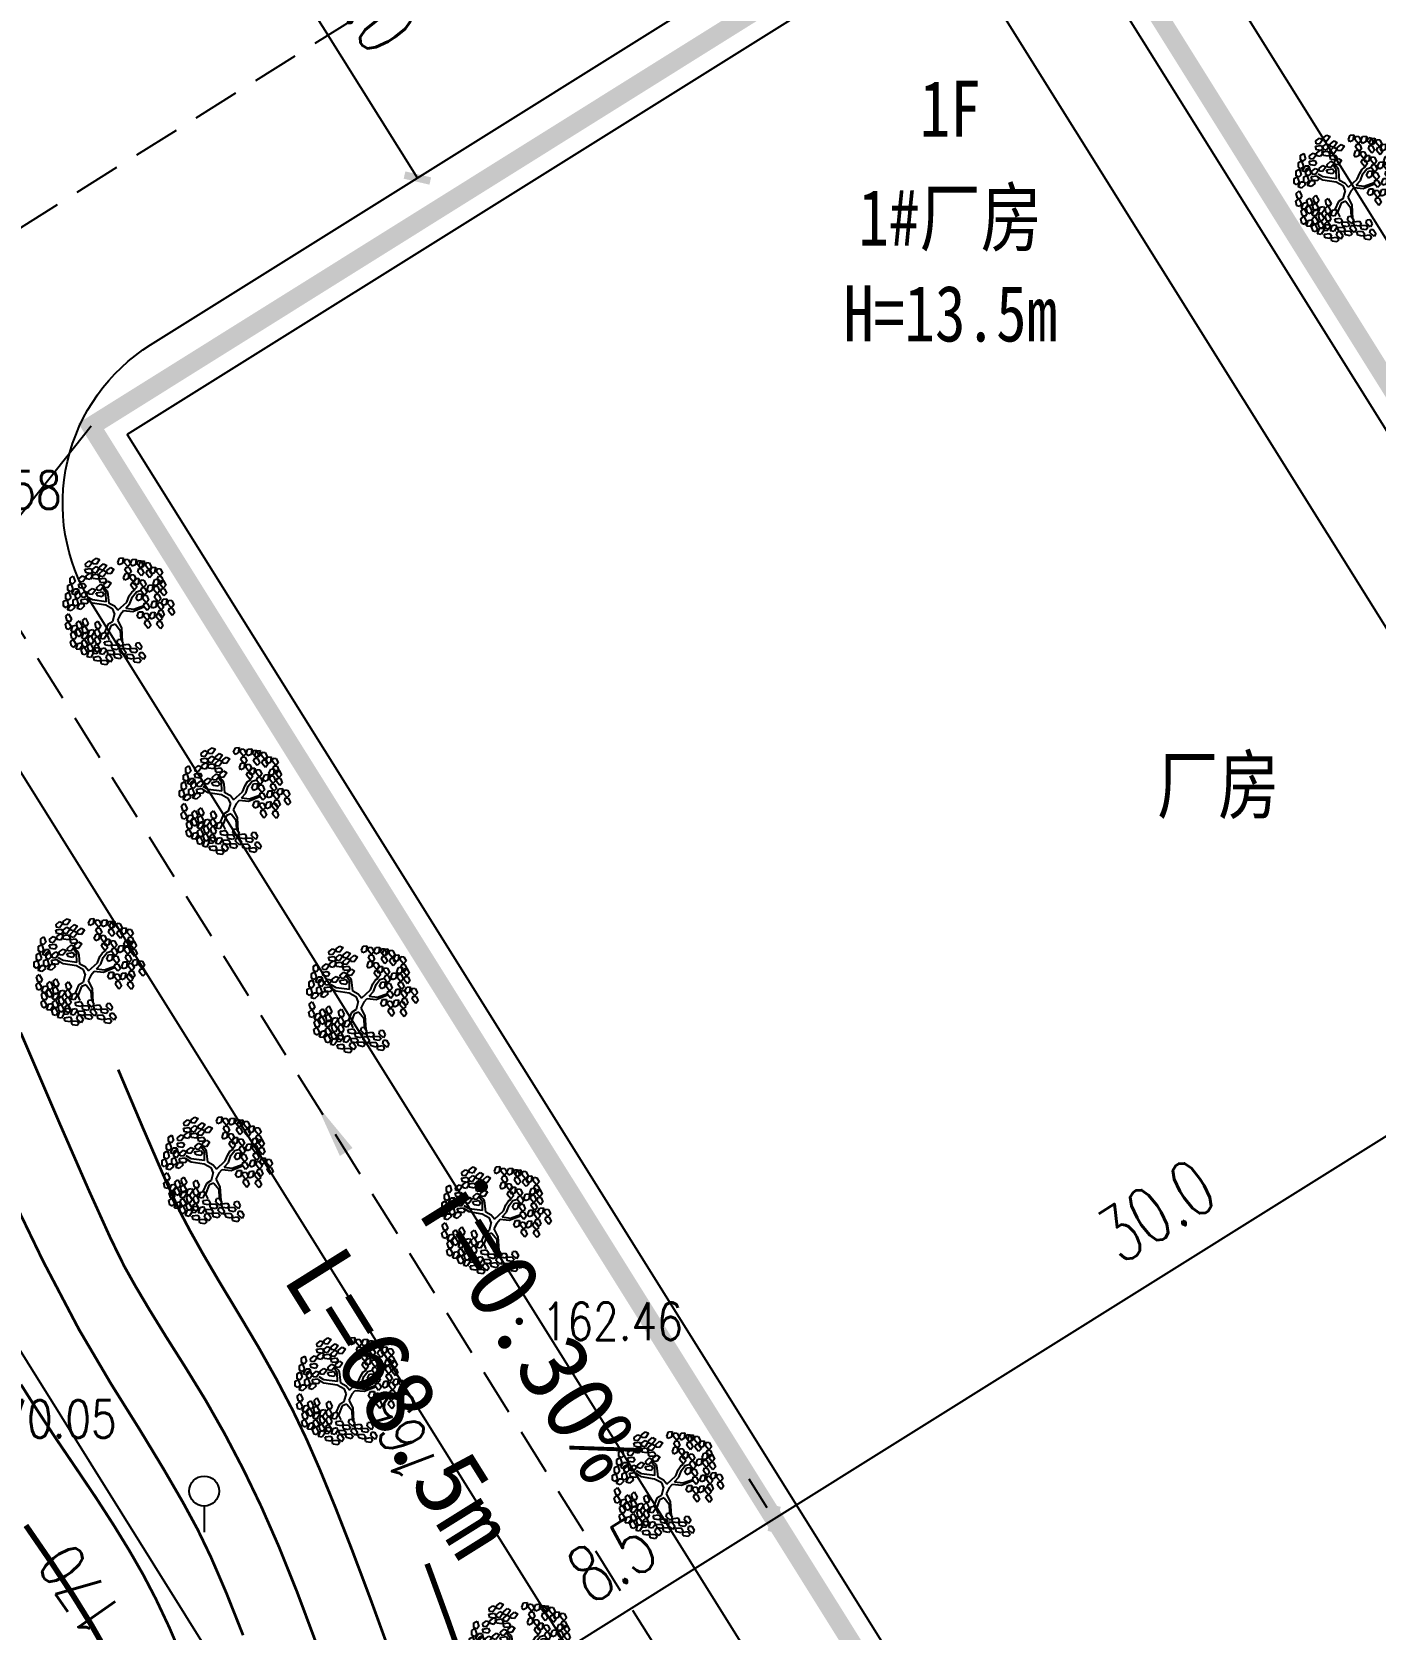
# Model space of a CAD drawing. Extents: x -809667 to 586099, y 3084146 to 3634412.
# Drawn here: x 381796.36 to 381832.26, y 3085681.78 to 3085724.45 of the extents above; entities that cross this region are included whole.
import ezdxf
from ezdxf.enums import TextEntityAlignment as Align

# ---------------------------------------------------------------- set-up
doc = ezdxf.new("R2010")
doc.units = 0
doc.header["$LTSCALE"] = 0.5
doc.header["$PDSIZE"] = 0.2
doc.linetypes.add('DASHED', pattern=[0.75, 0.5, -0.25])
doc.layers.get('0').update_dxf_attribs({"linetype": 'CONTINUOUS'})
doc.layers.get('Defpoints').update_dxf_attribs({"linetype": 'CONTINUOUS'})
for name, color, linetype in [('DIM_COOR', 3, 'CONTINUOUS'), ('DIM_SYMB', 3, 'CONTINUOUS'), ('dxt', 252, 'CONTINUOUS'), ('GCD', 252, 'CONTINUOUS'), ('JMD', 7, 'CONTINUOUS'), ('PUB_DIM', 3, 'CONTINUOUS'), ('PUB_TEXT', 7, 'CONTINUOUS'), ('乔木', 84, 'CONTINUOUS'), ('建筑', 7, 'CONTINUOUS'), ('道路', 4, 'CONTINUOUS')]:
    doc.layers.add(name, color=color, linetype=linetype)
doc.styles.add('_TCH_DIM_T3', font='SIMPLEX', dxfattribs={"width": 0.705882, "bigfont": 'GBCBIG'})
doc.styles.add('HZ', font='', dxfattribs={"width": 0.8})
doc.styles.get("Standard").update_dxf_attribs({"font": 'rs.shx', "bigfont": 'hztxt.shx'})
doc.styles.add('宋体', font='')
doc.styles.get('HZ').set_extended_font_data('NSimSun')
doc.styles.get('宋体').set_extended_font_data('SimSun')
doc.dimstyles.new('_TCH_ARCH&&1', dxfattribs={"dimtxt": 1.4875, "dimasz": 0.5, "dimexe": 1.25, "dimexo": 1.5, "dimgap": 0.63125, "dimtad": 1, "dimdec": 1, "dimzin": 0, "dimdsep": 46, "dimtxsty": '_TCH_DIM_T3', "dimblk": 'ARCHTICK', "dimcen": 0.09, "dimclrt": 7, "dimazin": 2, "dimtfac": 1, "dimtdec": 1, "dimtix": 1, "dimtmove": 2, "dimatfit": 3, "dimfxl": 0, "dimtolj": 1, "dimtzin": 0, "dimarcsym": 0})

# ---------------------------------------------------------------- blocks, each defined once
blk = doc.blocks.new('gc125')
at = {"color": 0}
blk.add_line((0, 0.8), (0, 2.2), dxfattribs=at)
blk.add_circle((0, 0), 0.8, dxfattribs=at)
blk = doc.blocks.new('GC200')
at = {"color": 0, "linetype": 'Continuous', "const_width": 0.2, "flags": 128}
blk.add_lwpolyline([(-0.1, 0, 1), (0.1, 0, 1)], format="xyb", close=True, dxfattribs=at)
blk = doc.blocks.new('幌伞枫')
at = {"layer": '乔木', "color": 0}
for p, q in [((-677, 937), (-604, 995)), ((-604, 995), (-531, 966)), ((-531, 995), (-450, 1054)), ((-523, 937), (-531, 995)), ((-450, 1054), (-384, 1025)), ((-384, 1025), (-450, 929)), ((-9, 966), (27, 1054)), ((27, 1054), (101, 1061)), ((101, 1061), (86, 944)), ((123, 966), (145, 1032)), ((145, 1032), (203, 1025)), ((203, 1025), (247, 937)), ((247, 937), (284, 1025)), ((284, 1025), (365, 1032)), ((365, 1032), (350, 915)), ((380, 937), (409, 1003)), ((409, 1003), (468, 995)), ((424, 900), (460, 988)), ((460, 988), (534, 995)), ((468, 995), (504, 900)), ((534, 995), (519, 878)), ((-993, 643), (-927, 680)), ((-927, 680), (-890, 570)), ((-810, 628), (-736, 687)), ((-736, 687), (-663, 658)), ((-663, 658), (-736, 562)), ((-685, 826), (-567, 841)), ((-663, 753), (-685, 826)), ((-670, 878), (-677, 937)), ((-604, 870), (-670, 878)), ((-567, 738), (-663, 753)), ((-663, 687), (-582, 746)), ((-655, 628), (-663, 687)), ((-531, 966), (-604, 870)), ((-582, 746), (-516, 716)), ((-516, 716), (-582, 614)), ((-567, 841), (-531, 782)), ((-531, 782), (-567, 738)), ((-545, 709), (-428, 724)), ((-523, 636), (-545, 709)), ((-531, 819), (-457, 878)), ((-523, 760), (-531, 819)), ((-450, 929), (-523, 937)), ((-457, 746), (-523, 760)), ((-457, 878), (-391, 848)), ((-391, 848), (-457, 746)), ((-428, 724), (-384, 665)), ((-384, 665), (-421, 621)), ((-384, 870), (-303, 937)), ((-377, 819), (-384, 870)), ((-384, 738), (-310, 804)), ((-377, 680), (-384, 738)), ((-310, 804), (-377, 819)), ((-310, 672), (-377, 680)), ((-237, 900), (-310, 804)), ((-310, 804), (-237, 768)), ((-237, 768), (-310, 672)), ((-303, 937), (-237, 900)), ((-237, 797), (-156, 863)), ((-230, 738), (-237, 797)), ((-156, 731), (-230, 738)), ((-156, 863), (-90, 826)), ((-90, 826), (-156, 731)), ((20, 915), (-9, 966)), ((86, 944), (20, 915)), ((108, 650), (145, 738)), ((196, 878), (123, 966)), ((137, 804), (167, 870)), ((211, 716), (137, 804)), ((145, 738), (218, 746)), ((167, 870), (225, 863)), ((247, 937), (196, 878)), ((218, 746), (203, 628)), ((262, 775), (211, 716)), ((225, 863), (262, 775)), ((240, 650), (262, 716)), ((284, 885), (247, 937)), ((262, 716), (321, 709)), ((350, 915), (284, 885)), ((321, 709), (365, 621)), ((460, 848), (380, 937)), ((402, 775), (424, 841)), ((475, 687), (402, 775)), ((453, 848), (424, 900)), ((424, 841), (482, 834)), ((519, 878), (453, 848)), ((504, 900), (460, 848)), ((526, 746), (475, 687)), ((482, 834), (526, 746)), ((556, 900), (578, 966)), ((629, 812), (556, 900)), ((570, 738), (600, 804)), ((644, 650), (570, 738)), ((578, 966), (636, 959)), ((600, 804), (658, 797)), ((681, 870), (629, 812)), ((636, 959), (681, 870)), ((695, 709), (644, 650)), ((651, 775), (688, 863)), ((681, 724), (651, 775)), ((658, 797), (695, 709)), ((747, 753), (681, 724)), ((688, 863), (761, 870)), ((761, 870), (747, 753)), ((783, 775), (805, 841)), ((857, 687), (783, 775)), ((798, 614), (827, 680)), ((805, 841), (864, 834)), ((827, 680), (886, 672)), ((908, 746), (857, 687)), ((864, 834), (908, 746)), ((886, 672), (923, 584)), ((-1081, 320), (-1015, 357)), ((-1037, 489), (-971, 525)), ((-1037, 393), (-1037, 489)), ((-986, 364), (-1037, 393)), ((-1015, 357), (-978, 239)), ((-993, 548), (-993, 643)), ((-942, 518), (-993, 548)), ((-934, 408), (-986, 364)), ((-971, 525), (-934, 408)), ((-956, 320), (-898, 423)), ((-890, 570), (-942, 518)), ((-898, 423), (-824, 423)), ((-883, 349), (-817, 386)), ((-810, 364), (-883, 291)), ((-883, 247), (-883, 349)), ((-824, 423), (-810, 364)), ((-817, 518), (-699, 533)), ((-795, 445), (-817, 518)), ((-817, 386), (-780, 269)), ((-802, 570), (-810, 628)), ((-736, 562), (-802, 570)), ((-699, 430), (-795, 445)), ((-758, 313), (-685, 371)), ((-699, 533), (-663, 474)), ((-663, 474), (-699, 430)), ((-685, 371), (-619, 342)), ((-619, 342), (-685, 247)), ((-582, 614), (-655, 628)), ((-611, 371), (-531, 430)), ((-604, 313), (-611, 371)), ((-465, 401), (-538, 305)), ((-531, 430), (-465, 401)), ((-421, 621), (-523, 636)), ((-457, 342), (-332, 364)), ((-428, 276), (-457, 342)), ((-443, 452), (-369, 518)), ((-435, 393), (-443, 452)), ((-369, 386), (-435, 393)), ((-391, 628), (-274, 643)), ((-369, 555), (-391, 628)), ((-274, 548), (-369, 555)), ((-369, 518), (-296, 481)), ((-296, 481), (-369, 386)), ((-332, 364), (-296, 305)), ((-257, 346), (-327, 441)), ((-222, 377), (-311, 462)), ((-296, 511), (-215, 577)), ((-288, 452), (-296, 511)), ((-215, 445), (-288, 452)), ((-274, 643), (-237, 592)), ((-237, 592), (-274, 548)), ((-252, 158), (-257, 346)), ((-206, 307), (-222, 377)), ((-215, 577), (-149, 540)), ((-149, 540), (-215, 445)), ((137, 599), (108, 650)), ((203, 628), (137, 599)), ((225, 276), (277, 357)), ((313, 562), (240, 650)), ((255, 489), (284, 555)), ((328, 401), (255, 489)), ((277, 357), (336, 393)), ((284, 555), (336, 548)), ((291, 261), (372, 364)), ((306, 540), (350, 636)), ((343, 496), (306, 540)), ((365, 621), (313, 562)), ((380, 459), (328, 401)), ((336, 548), (380, 459)), ((336, 393), (344, 419)), ((409, 518), (343, 496)), ((350, 636), (424, 636)), ((372, 364), (468, 393)), ((424, 636), (409, 518)), ((446, 548), (468, 606)), ((519, 452), (446, 548)), ((460, 386), (490, 452)), ((534, 291), (460, 386)), ((468, 606), (526, 599)), ((490, 452), (541, 445)), ((570, 511), (519, 452)), ((526, 599), (570, 511)), ((585, 349), (534, 291)), ((541, 445), (585, 349)), ((592, 408), (629, 496)), ((629, 357), (592, 408)), ((629, 496), (710, 503)), ((695, 386), (629, 357)), ((710, 503), (695, 386)), ((717, 525), (754, 614)), ((747, 481), (717, 525)), ((725, 408), (754, 474)), ((798, 320), (725, 408)), ((813, 503), (747, 481)), ((754, 614), (827, 621)), ((754, 474), (813, 467)), ((871, 525), (798, 614)), ((849, 371), (798, 320)), ((827, 621), (813, 503)), ((813, 467), (849, 371)), ((849, 525), (871, 592)), ((923, 437), (849, 525)), ((864, 364), (893, 430)), ((937, 276), (864, 364)), ((871, 592), (930, 584)), ((923, 584), (871, 525)), ((893, 430), (952, 423)), ((974, 496), (923, 437)), ((930, 584), (974, 496)), ((989, 335), (937, 276)), ((952, 423), (989, 335)), ((-1125, 166), (-1059, 195)), ((-1125, 63), (-1125, 166)), ((-1074, 34), (-1125, 63)), ((-1081, 217), (-1081, 320)), ((-1030, 188), (-1081, 217)), ((-1022, 85), (-1074, 34)), ((-1059, 195), (-1022, 85)), ((-1044, -10), (-986, 92)), ((-978, 239), (-1030, 188)), ((-986, 92), (-912, 92)), ((-898, 34), (-971, -32)), ((-883, 291), (-956, 320)), ((-927, 195), (-861, 225)), ((-927, 92), (-927, 195)), ((-876, 63), (-927, 92)), ((-912, 92), (-898, 34)), ((-832, 217), (-883, 247)), ((-824, 114), (-876, 63)), ((-861, 225), (-824, 114)), ((-846, 19), (-788, 122)), ((-773, -3), (-846, 19)), ((-780, 269), (-832, 217)), ((-788, 122), (-714, 122)), ((-773, 203), (-655, 217)), ((-751, 129), (-773, 203)), ((-699, 63), (-773, -3)), ((-751, 254), (-758, 313)), ((-685, 247), (-751, 254)), ((-648, 114), (-751, 129)), ((-714, 122), (-699, 63)), ((-655, 217), (-611, 158)), ((-611, 158), (-648, 114)), ((-531, 129), (-641, 203)), ((-531, 195), (-633, 254)), ((-538, 305), (-604, 313)), ((-252, 158), (-531, 195)), ((-259, 85), (-531, 129)), ((-332, 261), (-428, 276)), ((-296, 305), (-332, 261)), ((-112, 4), (-259, 85)), ((-188, 124), (-206, 307)), ((-76, 63), (-188, 124)), ((-76, -84), (-112, 4)), ((-9, -18), (-76, 63)), ((-9, -18), (174, 151)), ((152, 26), (240, 122)), ((152, 26), (318, 4)), ((174, 151), (225, 276)), ((240, 122), (291, 261)), ((295, -42), (527, 53)), ((318, 4), (524, 78)), ((365, 225), (402, 313)), ((402, 173), (365, 225)), ((402, 313), (482, 320)), ((468, 203), (402, 173)), ((482, 320), (468, 203)), ((497, 225), (526, 291)), ((570, 136), (497, 225)), ((519, 63), (541, 129)), ((592, -25), (519, 63)), ((526, 291), (585, 283)), ((541, 129), (600, 122)), ((622, 188), (570, 136)), ((585, 283), (622, 188)), ((644, 34), (592, -25)), ((600, 122), (644, 34)), ((673, 70), (710, 166)), ((703, 26), (673, 70)), ((769, 48), (703, 26)), ((710, 166), (783, 166)), ((747, 247), (769, 313)), ((820, 158), (747, 247)), ((769, 313), (827, 305)), ((783, 166), (769, 48)), ((805, 78), (827, 144)), ((879, -18), (805, 78)), ((871, 217), (820, 158)), ((827, 305), (871, 217)), ((827, 144), (886, 136)), ((879, 122), (923, 210)), ((915, 78), (879, 122)), ((930, 41), (879, -18)), ((886, 136), (930, 41)), ((981, 100), (915, 78)), ((923, 210), (996, 217)), ((996, 217), (981, 100)), ((1011, 122), (1040, 188)), ((1092, 34), (1011, 122)), ((1033, -40), (1055, 26)), ((1040, 188), (1099, 180)), ((1055, 26), (1114, 19)), ((1143, 92), (1092, 34)), ((1099, 180), (1143, 92)), ((1114, 19), (1158, -69)), ((-1089, -304), (-1030, -253)), ((-1067, -399), (-1089, -304)), ((-1081, -142), (-1022, -91)), ((-1052, -238), (-1081, -142)), ((-1000, -253), (-1052, -238)), ((-971, -32), (-1044, -10)), ((-1030, -253), (-971, -355)), ((-1022, -91), (-964, -194)), ((-964, -194), (-1000, -253)), ((-934, -341), (-868, -326)), ((-868, -326), (-839, -377)), ((-861, -282), (-802, -238)), ((-839, -385), (-861, -282)), ((-802, -238), (-744, -341)), ((-736, -231), (-677, -179)), ((-707, -326), (-736, -231)), ((-655, -348), (-707, -326)), ((-677, -179), (-619, -289)), ((-619, -289), (-655, -348)), ((-479, -289), (-421, -245)), ((-457, -385), (-479, -289)), ((-421, -245), (-362, -348)), ((-215, -311), (-285, -477)), ((-120, -253), (-215, -311)), ((-61, -304), (-156, -341)), ((-76, -84), (-120, -253)), ((-61, -304), (38, -431)), ((42, -98), (-20, -221)), ((-20, -221), (62, -380)), ((-9, -18), (-9, -18)), ((-9, -18), (-9, -18)), ((-9, -18), (-9, -18)), ((-9, -18), (-9, -18)), ((-9, -18), (-9, -18)), ((-9, -18), (-9, -18)), ((-9, -18), (-9, -18)), ((-9, -18), (-9, -18)), ((-9, -18), (-9, -18)), ((-9, -18), (-9, -18)), ((-9, -18), (-9, -18)), ((-9, -18), (-9, -18)), ((-9, -18), (-9, -18)), ((-9, -18), (-9, -18)), ((-9, -18), (-9, -18)), ((-9, -18), (-9, -18)), ((-9, -18), (-9, -18)), ((-9, -18), (-9, -18)), ((-9, -18), (-9, -18)), ((-9, -18), (-9, -18)), ((-9, -18), (-9, -18)), ((-9, -18), (-9, -18)), ((-9, -18), (-9, -18)), ((-9, -18), (-9, -18)), ((-9, -18), (-9, -18)), ((-9, -18), (-9, -18)), ((-9, -18), (-9, -18)), ((-9, -18), (-9, -18)), ((-9, -18), (-9, -18)), ((-9, -18), (-9, -18)), ((-9, -18), (-9, -18)), ((-9, -18), (-9, -18)), ((-9, -18), (-9, -18)), ((-9, -18), (-9, -18)), ((-9, -18), (-9, -18)), ((-9, -18), (-9, -18)), ((-9, -18), (-9, -18)), ((-9, -18), (-9, -18)), ((-9, -18), (-9, -18)), ((-9, -18), (-9, -18)), ((42, -98), (109, -22)), ((109, -22), (295, -42)), ((387, -142), (424, -47)), ((424, -187), (387, -142)), ((424, -47), (504, -47)), ((490, -165), (424, -187)), ((504, -47), (490, -165)), ((519, -135), (548, -76)), ((592, -231), (519, -135)), ((541, -297), (563, -231)), ((614, -392), (541, -297)), ((548, -76), (607, -84)), ((563, -231), (622, -238)), ((644, -172), (592, -231)), ((607, -84), (644, -172)), ((622, -238), (666, -333)), ((644, -150), (681, -62)), ((673, -201), (644, -150)), ((739, -172), (673, -201)), ((681, -62), (754, -54)), ((754, -54), (739, -172)), ((776, -150), (805, -84)), ((849, -238), (776, -150)), ((791, -311), (820, -245)), ((871, -399), (791, -311)), ((805, -84), (857, -91)), ((820, -84), (849, -18)), ((893, -172), (820, -84)), ((820, -245), (879, -253)), ((849, -18), (908, -25)), ((901, -187), (849, -238)), ((857, -91), (901, -187)), ((879, -253), (915, -341)), ((945, -120), (893, -172)), ((908, -25), (945, -120)), ((1106, -128), (1033, -40)), ((1158, -69), (1106, -128)), ((-1008, -414), (-1067, -399)), ((-971, -355), (-1008, -414)), ((-986, -664), (-927, -620)), ((-978, -502), (-920, -458)), ((-956, -598), (-978, -502)), ((-971, -451), (-934, -341)), ((-898, -465), (-971, -451)), ((-898, -620), (-956, -598)), ((-927, -620), (-868, -722)), ((-920, -458), (-861, -561)), ((-839, -377), (-898, -465)), ((-861, -561), (-898, -620)), ((-876, -443), (-817, -399)), ((-846, -539), (-876, -443)), ((-795, -561), (-846, -539)), ((-780, -399), (-839, -385)), ((-817, -399), (-758, -502)), ((-758, -502), (-795, -561)), ((-744, -341), (-780, -399)), ((-751, -598), (-714, -480)), ((-677, -605), (-751, -598)), ((-751, -664), (-692, -620)), ((-744, -392), (-685, -341)), ((-722, -487), (-744, -392)), ((-663, -502), (-722, -487)), ((-714, -480), (-648, -465)), ((-692, -620), (-633, -722)), ((-685, -341), (-626, -443)), ((-626, -524), (-677, -605)), ((-626, -443), (-663, -502)), ((-648, -465), (-626, -524)), ((-626, -539), (-589, -429)), ((-553, -554), (-626, -539)), ((-626, -590), (-567, -546)), ((-597, -693), (-626, -590)), ((-589, -429), (-523, -414)), ((-567, -546), (-509, -649)), ((-494, -465), (-553, -554)), ((-509, -649), (-545, -708)), ((-523, -414), (-494, -465)), ((-487, -451), (-428, -399)), ((-465, -546), (-487, -451)), ((-487, -605), (-428, -554)), ((-457, -700), (-487, -605)), ((-413, -568), (-465, -546)), ((-399, -407), (-457, -385)), ((-428, -399), (-369, -510)), ((-428, -554), (-369, -664)), ((-369, -510), (-413, -568)), ((-362, -348), (-399, -407)), ((-369, -598), (-332, -487)), ((-296, -612), (-369, -598)), ((-332, -487), (-266, -473)), ((-244, -524), (-296, -612)), ((-288, -664), (-171, -649)), ((-266, -473), (-244, -524)), ((-156, -341), (-230, -532)), ((-230, -532), (-186, -627)), ((-171, -649), (-127, -708)), ((-24, -686), (-9, -620)), ((-9, -620), (49, -612)), ((38, -431), (49, -612)), ((49, -612), (101, -700)), ((62, -380), (79, -664)), ((666, -333), (614, -392)), ((915, -341), (871, -399)), ((-964, -759), (-986, -664)), ((-912, -781), (-964, -759)), ((-868, -722), (-912, -781)), ((-868, -818), (-832, -700)), ((-795, -825), (-868, -818)), ((-832, -700), (-766, -686)), ((-744, -744), (-795, -825)), ((-766, -686), (-744, -744)), ((-766, -825), (-699, -774)), ((-736, -921), (-766, -825)), ((-729, -759), (-751, -664)), ((-685, -935), (-736, -921)), ((-670, -781), (-729, -759)), ((-699, -774), (-641, -884)), ((-641, -884), (-685, -935)), ((-633, -722), (-670, -781)), ((-641, -972), (-604, -862)), ((-567, -987), (-641, -972)), ((-633, -752), (-575, -708)), ((-611, -847), (-633, -752)), ((-553, -869), (-611, -847)), ((-604, -862), (-538, -847)), ((-545, -708), (-597, -693)), ((-575, -708), (-516, -810)), ((-516, -899), (-567, -987)), ((-516, -810), (-553, -869)), ((-538, -847), (-516, -899)), ((-516, -906), (-479, -788)), ((-443, -913), (-516, -906)), ((-509, -979), (-391, -965)), ((-487, -1053), (-509, -979)), ((-494, -766), (-435, -715)), ((-472, -862), (-494, -766)), ((-479, -788), (-413, -781)), ((-413, -877), (-472, -862)), ((-406, -722), (-457, -700)), ((-384, -832), (-443, -913)), ((-435, -715), (-377, -818)), ((-413, -781), (-384, -832)), ((-377, -818), (-413, -877)), ((-369, -664), (-406, -722)), ((-391, -965), (-354, -1023)), ((-377, -913), (-340, -803)), ((-303, -928), (-377, -913)), ((-340, -803), (-274, -788)), ((-244, -840), (-303, -928)), ((-266, -737), (-288, -664)), ((-274, -788), (-244, -840)), ((-171, -752), (-266, -737)), ((-252, -1001), (-230, -935)), ((-230, -847), (-112, -840)), ((-208, -921), (-230, -847)), ((-230, -935), (-178, -928)), ((-112, -935), (-208, -921)), ((-178, -928), (-120, -1016)), ((-127, -708), (-171, -752)), ((-142, -737), (-24, -730)), ((-127, -810), (-142, -737)), ((-24, -832), (-127, -810)), ((-112, -840), (-76, -891)), ((-76, -891), (-112, -935)), ((-90, -921), (27, -913)), ((-68, -994), (-90, -921)), ((64, -766), (-24, -686)), ((-24, -730), (13, -788)), ((13, -788), (-24, -832)), ((27, -869), (42, -803)), ((115, -950), (27, -869)), ((27, -913), (71, -972)), ((71, -972), (27, -1016)), ((42, -803), (101, -803)), ((101, -700), (64, -766)), ((93, -730), (218, -715)), ((115, -803), (93, -730)), ((101, -803), (159, -884)), ((218, -818), (115, -803)), ((159, -884), (115, -950)), ((167, -928), (284, -921)), ((189, -1001), (167, -928)), ((218, -715), (255, -774)), ((255, -774), (218, -818)), ((240, -803), (358, -796)), ((262, -877), (240, -803)), ((358, -891), (262, -877)), ((284, -921), (328, -979)), ((328, -979), (284, -1023)), ((358, -752), (372, -686)), ((446, -832), (358, -752)), ((358, -796), (394, -847)), ((394, -847), (358, -891)), ((372, -686), (431, -678)), ((431, -678), (482, -766)), ((431, -950), (446, -884)), ((519, -1031), (431, -950)), ((482, -766), (446, -832)), ((446, -884), (504, -884)), ((504, -884), (556, -965)), ((556, -965), (519, -1031)), ((-391, -1067), (-487, -1053)), ((-354, -1023), (-391, -1067)), ((-362, -1053), (-244, -1045)), ((-347, -1126), (-362, -1053)), ((-244, -1141), (-347, -1126)), ((-164, -1082), (-252, -1001)), ((-244, -1045), (-208, -1097)), ((-208, -1097), (-244, -1141)), ((-120, -1016), (-164, -1082)), ((27, -1016), (-68, -994)), ((284, -1023), (189, -1001)), ((313, -1009), (431, -994)), ((328, -1082), (313, -1009)), ((431, -1097), (328, -1082)), ((431, -994), (468, -1053)), ((468, -1053), (431, -1097))]:
    blk.add_line(p, q, dxfattribs=at)
blk = doc.blocks.new('_ArchTick')
at = {"color": 0, "linetype": 'ByBlock', "const_width": 0.4}
blk.add_lwpolyline([(-0.5, -0.5), (0.5, 0.5)], dxfattribs=at)
blk = doc.blocks.new('*D96')
at = {"layer": 'Defpoints', "color": 0, "linetype": 'Continuous', "transparency": 16777216}
for p in [(381841.633, 3085700.624), (381842.246, 3085699.644), (381816.808, 3085683.741)]:
    blk.add_point(p, dxfattribs=at)
at = {"layer": 'PUB_DIM', "color": 0, "linetype": 'Continuous', "lineweight": -2, "transparency": 16777216}
for p, q in [((381841.45, 3085700.916), (381840.971, 3085701.683)), ((381816.196, 3085684.72), (381841.633, 3085700.624)), ((381816.013, 3085685.012), (381815.533, 3085685.78))]:
    blk.add_line(p, q, dxfattribs=at)
at = {"layer": 'PUB_DIM', "color": 0, "linetype": 'Continuous', "lineweight": -2, "transparency": 16777216, "xscale": 0.5, "yscale": 0.5, "zscale": 0.5}
for p, rotation in [((381841.633, 3085700.624), 32.01383581428621), ((381816.196, 3085684.72), 212.0138358142862)]:
    blk.add_blockref('_ArchTick', p, dxfattribs=dict(at, rotation=rotation))
at = {"layer": 'PUB_DIM', "color": 7, "linetype": 'Continuous', "transparency": 16777216, "insert": (381826.41, 3085692.957), "char_height": 1.4875, "attachment_point": 5, "rotation": 32.0138, "style": '_TCH_DIM_T3'}
blk.add_mtext('\\A1;30.0', dxfattribs=at)
blk = doc.blocks.new('*D97')
at = {"layer": 'Defpoints', "color": 0, "linetype": 'Continuous', "transparency": 16777216}
for p in [(381816.196, 3085684.72), (381816.808, 3085683.741), (381809.601, 3085679.234)]:
    blk.add_point(p, dxfattribs=at)
at = {"layer": 'PUB_DIM', "color": 0, "linetype": 'Continuous', "lineweight": -2, "transparency": 16777216}
for p, q in [((381816.013, 3085685.012), (381815.533, 3085685.78)), ((381808.988, 3085680.214), (381816.196, 3085684.72)), ((381808.805, 3085680.506), (381808.326, 3085681.274))]:
    blk.add_line(p, q, dxfattribs=at)
at = {"layer": 'PUB_DIM', "color": 0, "linetype": 'Continuous', "lineweight": -2, "transparency": 16777216, "xscale": 0.5, "yscale": 0.5, "zscale": 0.5}
for p, rotation in [((381816.196, 3085684.72), 32.01383581443183), ((381808.988, 3085680.214), 212.0138358144318)]:
    blk.add_blockref('_ArchTick', p, dxfattribs=dict(at, rotation=rotation))
at = {"layer": 'PUB_DIM', "color": 7, "linetype": 'Continuous', "transparency": 16777216, "insert": (381811.863, 3085683.633), "char_height": 1.4875, "attachment_point": 5, "rotation": 32.0138, "style": '_TCH_DIM_T3'}
blk.add_mtext('\\A1;8.5', dxfattribs=at)
blk = doc.blocks.new('*D105')
at = {"layer": 'Defpoints', "color": 0, "linetype": 'Continuous', "transparency": 16777216}
for p in [(381822.583, 3085729.322), (381854.92, 3085677.599), (381852.739, 3085676.235)]:
    blk.add_point(p, dxfattribs=at)
at = {"layer": 'PUB_DIM', "color": 0, "linetype": 'Continuous', "lineweight": -2, "transparency": 16777216}
for p, q in [((381821.311, 3085728.527), (381819.341, 3085727.296)), ((381820.401, 3085727.958), (381852.739, 3085676.235)), ((381853.648, 3085676.804), (381851.679, 3085675.573))]:
    blk.add_line(p, q, dxfattribs=at)
at = {"layer": 'PUB_DIM', "color": 0, "linetype": 'Continuous', "lineweight": -2, "transparency": 16777216, "xscale": 0.5, "yscale": 0.5, "zscale": 0.5}
for p, rotation in [((381820.401, 3085727.958), 122.0138391766058), ((381852.739, 3085676.235), 302.0138391766059)]:
    blk.add_blockref('_ArchTick', p, dxfattribs=dict(at, rotation=rotation))
at = {"layer": 'PUB_DIM', "color": 7, "linetype": 'Continuous', "transparency": 16777216, "insert": (381837.736, 3085702.826), "char_height": 1.4875, "attachment_point": 5, "rotation": 302.0138, "style": '_TCH_DIM_T3'}
blk.add_mtext('\\A1;61.0', dxfattribs=at)
blk = doc.blocks.new('*D116')
at = {"layer": 'Defpoints', "color": 0, "linetype": 'Continuous', "transparency": 16777216}
for p in [(381802.215, 3085728.382), (381806.987, 3085720.751), (381806.662, 3085720.548)]:
    blk.add_point(p, dxfattribs=at)
at = {"layer": 'PUB_DIM', "color": 0, "linetype": 'Continuous', "lineweight": -2, "transparency": 16777216}
for p, q in [((381801.89, 3085728.179), (381806.662, 3085720.548)), ((381800.944, 3085727.587), (381800.831, 3085727.516)), ((381805.715, 3085719.956), (381805.602, 3085719.885))]:
    blk.add_line(p, q, dxfattribs=at)
at = {"layer": 'PUB_DIM', "color": 0, "linetype": 'Continuous', "lineweight": -2, "transparency": 16777216, "xscale": 0.5, "yscale": 0.5, "zscale": 0.5}
for p, rotation in [((381801.89, 3085728.179), 122.0138362704701), ((381806.662, 3085720.548), 302.0138362704701)]:
    blk.add_blockref('_ArchTick', p, dxfattribs=dict(at, rotation=rotation))
at = {"layer": 'PUB_DIM', "color": 7, "linetype": 'Continuous', "transparency": 16777216, "insert": (381805.442, 3085725.092), "char_height": 1.4875, "attachment_point": 5, "rotation": 302.0138, "style": '_TCH_DIM_T3'}
blk.add_mtext('\\A1;9.0', dxfattribs=at)
blk = doc.blocks.new('*D118')
at = {"layer": 'Defpoints', "color": 0, "linetype": 'Continuous', "transparency": 16777216}
for p in [(381765.39, 3085749.948), (381826.206, 3085652.674), (381820.947, 3085649.386)]:
    blk.add_point(p, dxfattribs=at)
at = {"layer": 'PUB_DIM', "color": 0, "linetype": 'Continuous', "lineweight": -2, "transparency": 16777216}
for p, q in [((381764.118, 3085749.153), (381759.07, 3085745.997)), ((381760.13, 3085746.66), (381820.947, 3085649.386)), ((381824.934, 3085651.879), (381819.887, 3085648.723))]:
    blk.add_line(p, q, dxfattribs=at)
at = {"layer": 'PUB_DIM', "color": 0, "linetype": 'Continuous', "lineweight": -2, "transparency": 16777216, "xscale": 0.5, "yscale": 0.5, "zscale": 0.5}
for p, rotation in [((381760.13, 3085746.66), 122.0138358144437), ((381820.947, 3085649.386), 302.0138358144437)]:
    blk.add_blockref('_ArchTick', p, dxfattribs=dict(at, rotation=rotation))
at = {"layer": 'PUB_DIM', "color": 7, "linetype": 'Continuous', "transparency": 16777216, "insert": (381791.704, 3085698.752), "char_height": 1.4875, "attachment_point": 5, "rotation": 302.0138, "style": '_TCH_DIM_T3'}
blk.add_mtext('\\A1;114.7', dxfattribs=at)

msp = doc.modelspace()

# ---------------------------------------------------------------- linework, layer by layer
at = {"layer": 'DIM_COOR', "color": 3, "linetype": 'Continuous'}
msp.add_line((381797.942, 3085713.917), (381786.957, 3085700.111), dxfattribs=at)
at = {"layer": 'DIM_SYMB', "linetype": 'Continuous'}
msp.add_lwpolyline([(381812.563, 3085682.042, 0, 0, 0), (381803.965, 3085695.794, 0, 0.4, 0), (381804.76, 3085694.523, 0, 0, 0)], format="xyseb", dxfattribs=at)
at = {"layer": 'dxt', "color": 252, "linetype": 'Continuous', "flags": 128}
for points, const_width in [([(381796.06, 3085697.713), (381797.078, 3085695.339), (381797.878, 3085693.507), (381798.461, 3085692.219), (381798.826, 3085691.474), (381799.12, 3085690.95), (381799.489, 3085690.328), (381799.932, 3085689.608), (381800.451, 3085688.788), (381800.995, 3085687.903), (381801.516, 3085686.985), (381802.014, 3085686.035), (381802.488, 3085685.052), (381802.961, 3085683.976), (381803.455, 3085682.745), (381803.972, 3085681.36)], 0.075), ([(381802.004, 3085681.612), (381801.553, 3085682.748), (381801.148, 3085683.69), (381800.788, 3085684.438), (381800.391, 3085685.17), (381799.874, 3085686.06), (381799.238, 3085687.109), (381798.481, 3085688.317), (381797.618, 3085689.781), (381796.663, 3085691.598), (381795.616, 3085693.768)], 0.075), ([(381800.391, 3085680.986), (381800.026, 3085681.831), (381799.673, 3085682.579), (381799.333, 3085683.23), (381798.97, 3085683.862), (381798.546, 3085684.552), (381798.063, 3085685.299), (381797.519, 3085686.105), (381796.975, 3085686.906), (381796.491, 3085687.641), (381796.067, 3085688.31)], 0.075), ([(381798.305, 3085681.265), (381797.939, 3085681.904), (381797.467, 3085682.664), (381796.887, 3085683.544), (381796.199, 3085684.545)], 0.15)]:
    msp.add_lwpolyline(points, dxfattribs=dict(at, const_width=const_width))
at = {"layer": 'dxt', "color": 252, "linetype": 'Continuous'}
for points, const_width in [([(381798.666, 3085696.724), (381799.328, 3085695.162), (381799.945, 3085693.737), (381800.304, 3085692.954), (381800.576, 3085692.436), (381800.93, 3085691.803), (381801.368, 3085691.056), (381801.888, 3085690.194), (381802.422, 3085689.296), (381802.902, 3085688.441), (381803.327, 3085687.627), (381803.697, 3085686.855), (381804.062, 3085686.021), (381804.473, 3085685.019), (381804.93, 3085683.85), (381805.432, 3085682.514), (381805.93, 3085681.145)], 0.075), ([(381806.921, 3085683.52), (381806.984, 3085683.352), (381807.481, 3085681.991), (381807.935, 3085680.704)], 0.15)]:
    msp.add_lwpolyline(points, dxfattribs=dict(at, const_width=const_width))
at = {"layer": '建筑', "linetype": 'Continuous', "const_width": 0.5, "flags": 128}
msp.add_lwpolyline([(381830.28, 3085662.194), (381855.717, 3085678.097), (381823.38, 3085729.821), (381797.942, 3085713.917)], close=True, dxfattribs=at)
at = {"layer": '建筑', "linetype": 'Continuous', "flags": 128}
msp.add_lwpolyline([(381830.502, 3085663.158), (381854.753, 3085678.32), (381823.157, 3085728.856), (381798.907, 3085713.694)], close=True, dxfattribs=at)
at = {"layer": '道路', "linetype": 'Continuous'}
msp.add_line((381772.785, 3085741.893), (381822.383, 3085662.564), dxfattribs=at)
at = {"layer": '道路', "color": 1, "linetype": 'DASHED', "ltscale": 5, "flags": 128}
msp.add_lwpolyline([(381775.637, 3085741.105), (381824.078, 3085663.624, 0.414214), (381835.103, 3085661.081), (381864.365, 3085679.376)], format="xyb", dxfattribs=at)
msp.add_lwpolyline([(381791.211, 3085716.195), (381824.703, 3085737.135)], dxfattribs=at)
at = {"layer": '道路', "linetype": 'Continuous', "flags": 128}
msp.add_lwpolyline([(381825.774, 3085664.684), (381797.943, 3085709.2, -0.414214), (381799.532, 3085716.09), (381821.154, 3085729.608, -0.414214), (381826.666, 3085728.337), (381855.558, 3085682.125, -0.414214), (381853.969, 3085675.235), (381834.042, 3085662.777)], format="xyb", dxfattribs=at)

# ---------------------------------------------------------------- block references
at = {"layer": 'dxt', "color": 8, "linetype": 'Continuous', "xscale": 0.5, "yscale": 0.5, "rotation": 180}
msp.add_blockref('gc125', (381800.963, 3085685.464, 1.221), dxfattribs=at)
at = {"layer": 'GCD', "color": 8, "linetype": 'Continuous'}
ref = msp.add_blockref('GC200', (381792.782, 3085712.213, 165.577), dxfattribs=dict(at, xscale=0.5, yscale=0.5, zscale=0.5))
ref.add_attrib('height', '165.58', dxfattribs={"linetype": 'Continuous', "height": 1, "width": 0.8}).set_placement((381793.382, 3085712.213, 165.577), align=Align.MIDDLE_LEFT)
ref = msp.add_blockref('GC200', (381809.385, 3085689.999, 162.457), dxfattribs=dict(at, xscale=0.5, yscale=0.5, zscale=0.5))
ref.add_attrib('height', '162.46', dxfattribs={"linetype": 'Continuous', "height": 1, "width": 0.8}).set_placement((381809.985, 3085689.999, 162.457), align=Align.MIDDLE_LEFT)
ref = msp.add_blockref('GC200', (381794.256, 3085687.388, 170.055), dxfattribs=dict(at, xscale=0.5, yscale=0.5, zscale=0.5))
ref.add_attrib('height', '170.05', dxfattribs={"linetype": 'Continuous', "height": 1, "width": 0.8}).set_placement((381794.856, 3085687.388, 170.055), align=Align.MIDDLE_LEFT)
at = {"layer": '乔木', "xscale": 0.0013, "yscale": 0.0013, "zscale": 0.0013}
for p in [(381831.554, 3085720.323), (381798.669, 3085709.022), (381801.763, 3085703.955), (381797.886, 3085699.385), (381805.178, 3085698.657), (381801.302, 3085694.087), (381808.733, 3085692.753), (381804.856, 3085688.183), (381813.339, 3085685.674), (381809.462, 3085681.104)]:
    msp.add_blockref('幌伞枫', p, dxfattribs=at)

# ---------------------------------------------------------------- texts
at = {"layer": 'DIM_SYMB', "color": 7, "linetype": 'Continuous', "style": '宋体'}
msp.add_text('i=0.30%', height=1.8882, rotation=302.0138, dxfattribs=at).set_placement((381806.487, 3085693.175))
at = {"layer": 'dxt', "color": 252, "linetype": 'Continuous', "width": 0.8}
for s, rotation, p in [('165', 110.8041, (381806.262, 3085686.938, 165)), ('170', 124.928, (381797.645, 3085682.813, 170))]:
    msp.add_text(s, height=1.2, rotation=rotation, dxfattribs=at).set_placement(p, align=Align.MIDDLE)
at = {"layer": 'JMD', "linetype": 'Continuous', "style": 'HZ', "width": 0.8}
for s, p in [('1F', (381820.903, 3085722.403)), ('1#厂房', (381820.903, 3085719.522)), ('H=13.5m', (381820.903, 3085716.918)), ('厂房', (381828.063, 3085704.361))]:
    msp.add_text(s, height=1.5, dxfattribs=at).set_placement(p, align=Align.MIDDLE)
at = {"layer": 'PUB_TEXT', "linetype": 'Continuous', "style": '宋体'}
msp.add_text('L=68.5m', height=1.8882, rotation=302.0138, dxfattribs=at).set_placement((381803.028, 3085691.162))

# ---------------------------------------------------------------- dimensions: what is measured, and where the dimension line sits
at = {"layer": 'PUB_DIM', "linetype": 'Continuous'}
for p1, p2, distance, picture, middle in [((381765.39, 3085749.948), (381826.206, 3085652.674), -6.203, '*D118', (381791.704, 3085698.752)), ((381822.583, 3085729.322), (381854.92, 3085677.599), -2.573, '*D105', (381837.736, 3085702.826)), ((381802.215, 3085728.382), (381806.987, 3085720.751), -0.383, '*D116', (381805.442, 3085725.092)), ((381809.601, 3085679.234), (381816.808, 3085683.741), 1.155, '*D97', (381811.863, 3085683.633))]:
    dim = msp.add_aligned_dim(p1=p1, p2=p2, distance=distance, dimstyle='_TCH_ARCH&&1', dxfattribs=at)
    dim.commit()
    dim.dimension.update_dxf_attribs({"geometry": picture, "text_midpoint": middle})
dim = msp.add_linear_dim(base=(381841.633, 3085700.624), p1=(381816.808, 3085683.741), p2=(381842.246, 3085699.644), angle=32.0138, dimstyle='_TCH_ARCH&&1', dxfattribs=at)
dim.commit()
dim.dimension.update_dxf_attribs({"geometry": '*D96', "text_midpoint": (381826.41, 3085692.957), "dimtype": 129})

doc.saveas('drawing.dxf')
